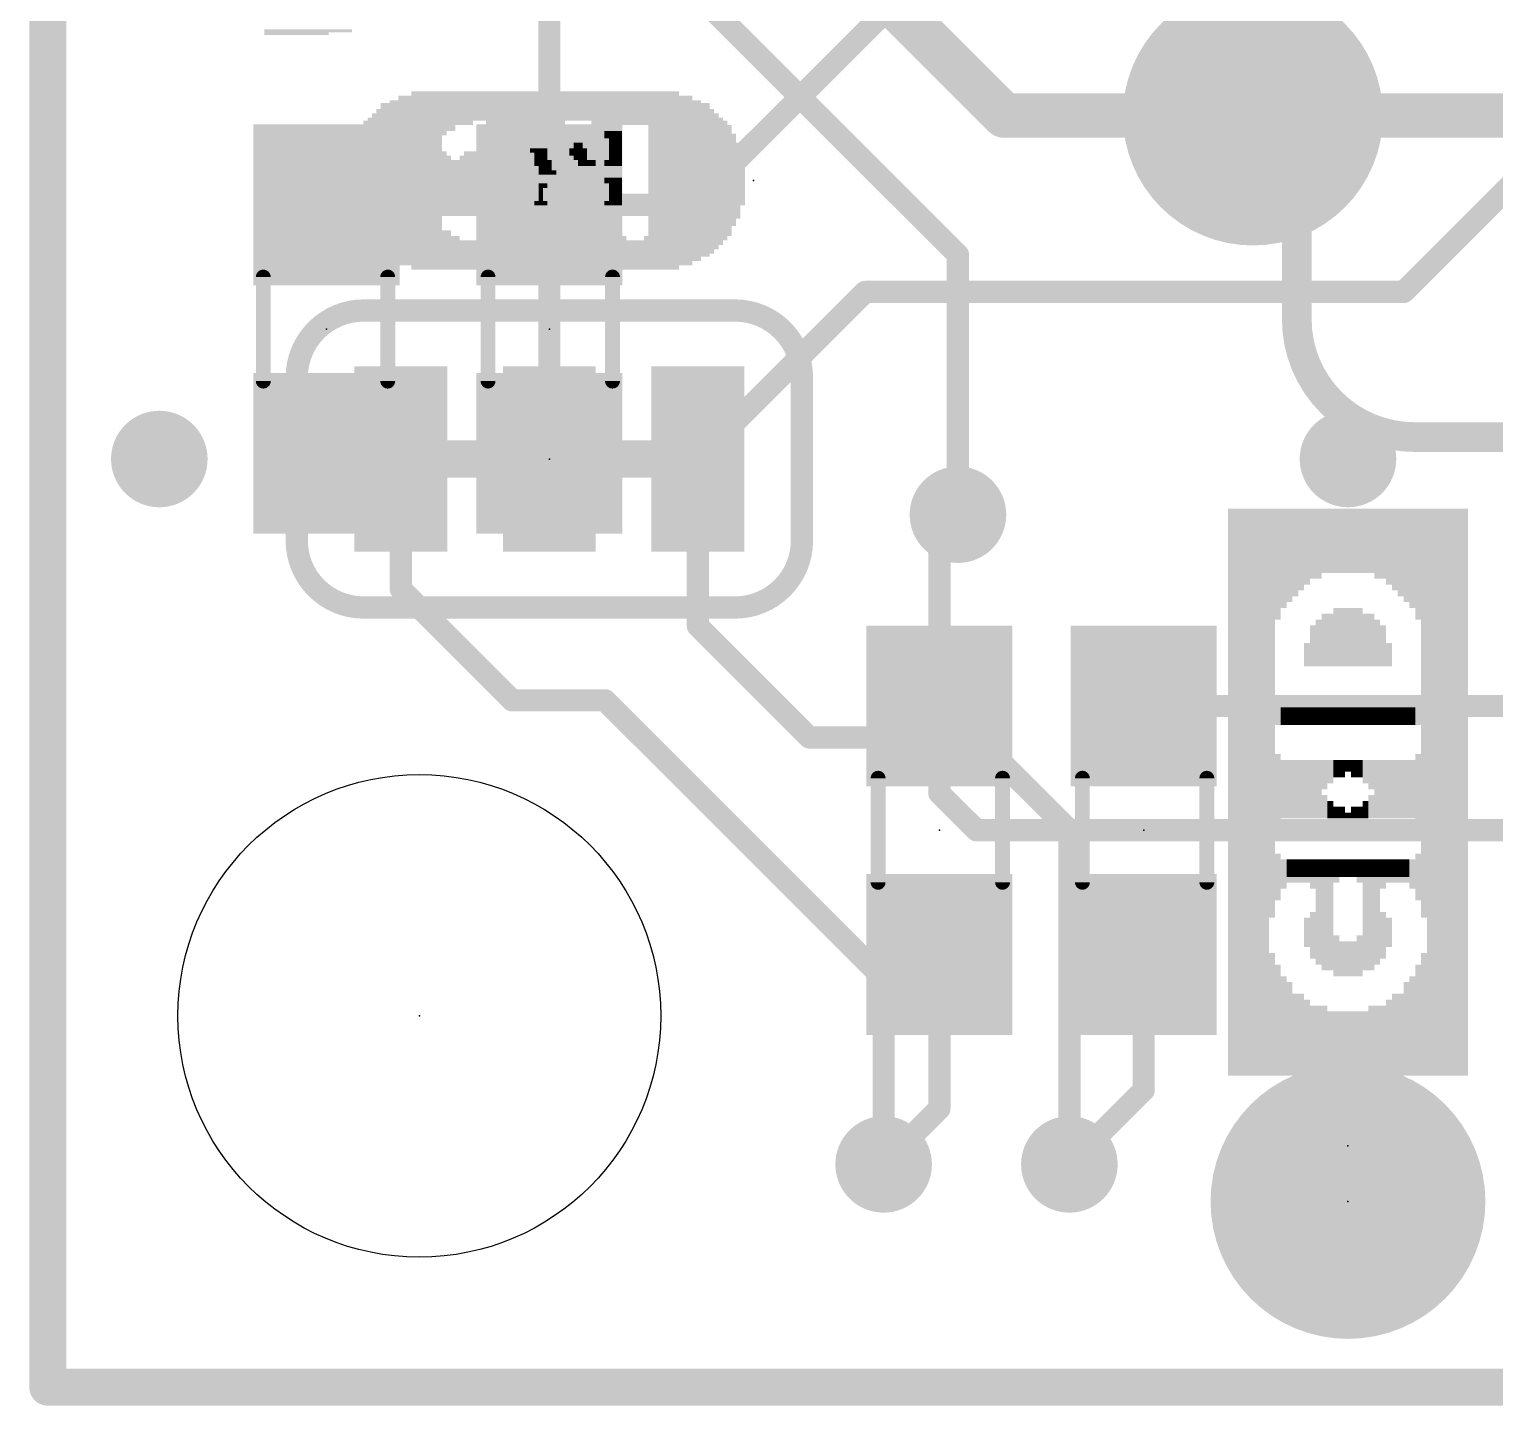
# Model space of a CAD drawing. Extents: x -41 to 66, y -18 to 26.
# Drawn here: x -0.13 to 9.89, y -0.13 to 9.29 of the extents above; entities that cross this region are included whole.
import ezdxf

# ---------------------------------------------------------------- set-up
doc = ezdxf.new("R2010")
doc.units = 0
for name, color, linetype in [('1', 12, 'CONTINUOUS'), ('16', 132, 'CONTINUOUS'), ('17', 110, 'CONTINUOUS'), ('18', 110, 'CONTINUOUS'), ('20', 31, 'CONTINUOUS'), ('21', 41, 'CONTINUOUS'), ('22', 40, 'CONTINUOUS'), ('23', 53, 'CONTINUOUS'), ('24', 53, 'CONTINUOUS'), ('51', 53, 'CONTINUOUS')]:
    doc.layers.add(name, color=color, linetype=linetype)

# ---------------------------------------------------------------- blocks, each defined once
blk = doc.blocks.new('RECT')
blk.add_solid([(-0.5, -0.5), (0.5, -0.5), (-0.5, 0.5), (0.5, 0.5)])
blk = doc.blocks.new('ROUNDP')
at = {"const_width": 0.5}
blk.add_lwpolyline([(0, -0.25, 1), (0, 0.25, 1), (0, -0.25)], format="xyb", dxfattribs=at)
blk = doc.blocks.new('ROUNDV')
at = {"const_width": 0.5}
blk.add_lwpolyline([(0, -0.25, 1), (0, 0.25, 1), (0, -0.25)], format="xyb", dxfattribs=at)

msp = doc.modelspace()

# ---------------------------------------------------------------- linework, layer by layer
at = {"layer": '1'}
for points, const_width in [([(0, 0), (0, 25.4)], 0.254), ([(4.406, 8.089), (7.017, 10.7)], 0.1524), ([(9.271, 7.493), (10.033, 8.255)], 0.1524), ([(3.429, 8.089), (1.905, 8.089)], 0.1524), ([(3.429, 8.089), (4.406, 8.089)], 0.1524), ([(4.484, 6.389), (5.588, 7.493)], 0.1524), ([(5.588, 7.493), (9.271, 7.493)], 0.1524), ([(3.429, 6.389), (4.484, 6.389)], 0.1524), ([(6.096, 5.842), (6.223, 5.969)], 0.1524), ([(6.096, 5.842), (6.096, 4.66)], 0.1524), ([(6.096, 4.064), (6.096, 4.66)], 0.1524), ([(7.493, 4.66), (11.43, 4.66)], 0.1524), ([(6.35, 3.81), (6.096, 4.064)], 0.1524), ([(13.335, 3.81), (6.35, 3.81)], 0.1524), ([(6.096, 2.96), (6.096, 1.905)], 0.1524), ([(7.493, 2.96), (7.493, 2.032)], 0.1524), ([(6.985, 1.524), (7.493, 2.032)], 0.1524), ([(5.715, 1.524), (6.096, 1.905)], 0.1524), ([(30.48, 0), (0, 0)], 0.254)]:
    msp.add_lwpolyline(points, dxfattribs=dict(at, const_width=const_width))
for points, const_width in [([(1.905, 8.1271, 1), (1.905, 8.0509)], 0.0762), ([(3.429, 8.1271, 1), (3.429, 8.0509)], 0.0762), ([(3.429, 8.0509, 1), (3.429, 8.1271)], 0.0762), ([(4.3791, 8.1159, 1), (4.4329, 8.0621)], 0.0762), ([(4.406, 8.0509, 1), (4.406, 8.1271)], 0.0762), ([(5.588, 7.5311, 1), (5.588, 7.4549)], 0.0762), ([(5.6149, 7.4661, 1), (5.5611, 7.5199)], 0.0762), ([(9.2441, 7.5199, 1), (9.2979, 7.4661)], 0.0762), ([(9.271, 7.4549, 1), (9.271, 7.5311)], 0.0762), ([(3.429, 6.4271, 1), (3.429, 6.3509)], 0.0762), ([(4.4571, 6.4159, 1), (4.5109, 6.3621)], 0.0762), ([(4.484, 6.3509, 1), (4.484, 6.4271)], 0.0762), ([(6.2499, 5.9421, 1), (6.1961, 5.9959)], 0.0762), ([(6.1341, 5.842, 1), (6.0579, 5.842)], 0.0762), ([(6.0691, 5.8689, 1), (6.1229, 5.8151)], 0.0762), ([(6.1341, 4.66, 1), (6.0579, 4.66)], 0.0762), ([(7.493, 4.6981, 1), (7.493, 4.6219)], 0.0762), ([(6.0579, 4.66, 1), (6.1341, 4.66)], 0.0762), ([(6.1229, 4.0909, 1), (6.0691, 4.0371)], 0.0762), ([(6.0579, 4.064, 1), (6.1341, 4.064)], 0.0762), ([(6.35, 3.8481, 1), (6.35, 3.7719)], 0.0762), ([(6.3231, 3.7831, 1), (6.3769, 3.8369)], 0.0762), ([(6.1341, 2.96, 1), (6.0579, 2.96)], 0.0762), ([(7.5311, 2.96, 1), (7.4549, 2.96)], 0.0762), ([(7.5199, 2.0051, 1), (7.4661, 2.0589)], 0.0762), ([(7.4549, 2.032, 1), (7.5311, 2.032)], 0.0762), ([(6.0579, 1.905, 1), (6.1341, 1.905)], 0.0762), ([(6.1229, 1.8781, 1), (6.0691, 1.9319)], 0.0762), ([(5.6881, 1.5509, 1), (5.7419, 1.4971)], 0.0762), ([(6.9581, 1.5509, 1), (7.0119, 1.4971)], 0.0762), ([(0, 0.0635, 1), (0, -0.0635)], 0.127), ([(-0.0635, 0, 1), (0.0635, 0)], 0.127)]:
    msp.add_lwpolyline(points, format="xyb", dxfattribs=dict(at, const_width=const_width))
at = {"layer": '16'}
for points, const_width in [([(0, 0), (0, 25.4)], 0.254), ([(6.54, 8.7), (2.54, 12.7)], 0.3048), ([(2.54, 11.43), (6.223, 7.747)], 0.1524), ([(3.429, 6.35), (3.429, 9.7507)], 0.1524), ([(8.24, 8.7), (6.54, 8.7)], 0.3048), ([(8.382, 8.7), (8.24, 8.7)], 0.3048), ([(8.24, 8.7), (11.366, 8.7)], 0.3048), ([(6.223, 5.969), (6.223, 7.747)], 0.1524), ([(2.413, 6.35), (2.413, 5.461)], 0.1524), ([(4.445, 6.35), (4.445, 5.207)], 0.1524), ([(2.413, 5.461), (3.175, 4.699)], 0.1524), ([(4.445, 5.207), (5.207, 4.445)], 0.1524), ([(3.175, 4.699), (3.81, 4.699)], 0.1524), ([(3.81, 4.699), (5.715, 2.794)], 0.1524), ([(5.207, 4.445), (6.35, 4.445)], 0.1524), ([(6.35, 4.445), (6.985, 3.81)], 0.1524), ([(6.985, 3.81), (6.985, 1.524)], 0.1524), ([(5.715, 2.794), (5.715, 1.524)], 0.1524), ([(30.48, 0), (0, 0)], 0.254)]:
    msp.add_lwpolyline(points, dxfattribs=dict(at, const_width=const_width))
for points, const_width in [([(6.54, 8.7762, 1), (6.54, 8.6238)], 0.1524), ([(6.4861, 8.6461, 1), (6.5939, 8.7539)], 0.1524), ([(8.24, 8.7762, 1), (8.24, 8.6238)], 0.1524), ([(8.24, 8.7762, 1), (8.24, 8.6238)], 0.1524), ([(8.24, 8.6238, 1), (8.24, 8.7762)], 0.1524), ([(8.382, 8.6238, 1), (8.382, 8.7762)], 0.1524), ([(6.2611, 7.747, 1), (6.1849, 7.747)], 0.0762), ([(6.1961, 7.7201, 1), (6.2499, 7.7739)], 0.0762), ([(2.4511, 6.35, 1), (2.3749, 6.35)], 0.0762), ([(4.4831, 6.35, 1), (4.4069, 6.35)], 0.0762), ([(3.3909, 6.35, 1), (3.4671, 6.35)], 0.0762), ([(6.1849, 5.969, 1), (6.2611, 5.969)], 0.0762), ([(2.4399, 5.4879, 1), (2.3861, 5.4341)], 0.0762), ([(2.3749, 5.461, 1), (2.4511, 5.461)], 0.0762), ([(4.4069, 5.207, 1), (4.4831, 5.207)], 0.0762), ([(4.4719, 5.2339, 1), (4.4181, 5.1801)], 0.0762), ([(3.175, 4.7371, 1), (3.175, 4.6609)], 0.0762), ([(3.1481, 4.6721, 1), (3.2019, 4.7259)], 0.0762), ([(3.8369, 4.7259, 1), (3.7831, 4.6721)], 0.0762), ([(3.81, 4.6609, 1), (3.81, 4.7371)], 0.0762), ([(5.207, 4.4831, 1), (5.207, 4.4069)], 0.0762), ([(5.1801, 4.4181, 1), (5.2339, 4.4719)], 0.0762), ([(6.3769, 4.4719, 1), (6.3231, 4.4181)], 0.0762), ([(6.35, 4.4069, 1), (6.35, 4.4831)], 0.0762), ([(7.0231, 3.81, 1), (6.9469, 3.81)], 0.0762), ([(6.9581, 3.7831, 1), (7.0119, 3.8369)], 0.0762), ([(5.7531, 2.794, 1), (5.6769, 2.794)], 0.0762), ([(5.6881, 2.7671, 1), (5.7419, 2.8209)], 0.0762), ([(5.6769, 1.524, 1), (5.7531, 1.524)], 0.0762), ([(6.9469, 1.524, 1), (7.0231, 1.524)], 0.0762), ([(0, 0.0635, 1), (0, -0.0635)], 0.127), ([(-0.0635, 0, 1), (0.0635, 0)], 0.127)]:
    msp.add_lwpolyline(points, format="xyb", dxfattribs=dict(at, const_width=const_width))
at = {"layer": '20', "const_width": 0.2032}
for points in [[(0, 0), (0, 25.4)], [(30.48, 0), (0, 0)]]:
    msp.add_lwpolyline(points, dxfattribs=at)
at = {"layer": '20', "const_width": 0.1016}
for points in [[(0, 0.0508, 1), (0, -0.0508)], [(-0.0508, 0, 1), (0.0508, 0)]]:
    msp.add_lwpolyline(points, format="xyb", dxfattribs=at)
at = {"layer": '20'}
msp.add_circle((2.54, 2.54), 1.651, dxfattribs=at)
at = {"layer": '22'}
for points, const_width in [([(8.54, 7.3062), (8.54, 8.8)], 0.2032), ([(4.699, 7.366), (2.159, 7.366)], 0.1524), ([(1.7018, 5.7912), (1.7018, 6.9088)], 0.1524), ([(5.1562, 5.7912), (5.1562, 6.9088)], 0.1524), ([(13.54, 6.5), (9.3462, 6.5)], 0.2032), ([(2.159, 5.334), (4.699, 5.334)], 0.1524)]:
    msp.add_lwpolyline(points, dxfattribs=dict(at, const_width=const_width))
for points, const_width in [([(8.5908, 8.8, 1), (8.4892, 8.8)], 0.1016), ([(2.159, 7.366, 0.4142), (1.7018, 6.9088)], 0.1524), ([(2.159, 7.4041, 1), (2.159, 7.3279)], 0.0762), ([(2.159, 7.3279, 1), (2.159, 7.4041)], 0.0762), ([(5.1562, 6.9088, 0.4142), (4.699, 7.366)], 0.1524), ([(4.699, 7.4041, 1), (4.699, 7.3279)], 0.0762), ([(4.699, 7.3279, 1), (4.699, 7.4041)], 0.0762), ([(8.54, 7.3062, 0.4142), (9.3462, 6.5)], 0.2032), ([(8.5908, 7.3062, 1), (8.4892, 7.3062)], 0.1016), ([(8.4892, 7.3062, 1), (8.5908, 7.3062)], 0.1016), ([(1.7399, 6.9088, 1), (1.6637, 6.9088)], 0.0762), ([(1.6637, 6.9088, 1), (1.7399, 6.9088)], 0.0762), ([(5.1943, 6.9088, 1), (5.1181, 6.9088)], 0.0762), ([(5.1181, 6.9088, 1), (5.1943, 6.9088)], 0.0762), ([(9.3462, 6.5508, 1), (9.3462, 6.4492)], 0.1016), ([(9.3462, 6.4492, 1), (9.3462, 6.5508)], 0.1016), ([(1.7018, 5.7912, 0.4142), (2.159, 5.334)], 0.1524), ([(1.7399, 5.7912, 1), (1.6637, 5.7912)], 0.0762), ([(1.6637, 5.7912, 1), (1.7399, 5.7912)], 0.0762), ([(4.699, 5.334, 0.4142), (5.1562, 5.7912)], 0.1524), ([(5.1943, 5.7912, 1), (5.1181, 5.7912)], 0.0762), ([(5.1181, 5.7912, 1), (5.1943, 5.7912)], 0.0762), ([(2.159, 5.3721, 1), (2.159, 5.2959)], 0.0762), ([(2.159, 5.2959, 1), (2.159, 5.3721)], 0.0762), ([(4.699, 5.3721, 1), (4.699, 5.2959)], 0.0762), ([(4.699, 5.2959, 1), (4.699, 5.3721)], 0.0762)]:
    msp.add_lwpolyline(points, format="xyb", dxfattribs=dict(at, const_width=const_width))
at = {"layer": '23'}
for p in [(1.905, 7.239), (3.429, 7.239), (6.096, 3.81), (7.493, 3.81), (2.54, 2.54), (8.89, 1.651), (8.89, 1.27)]:
    msp.add_point(p, dxfattribs=at)
at = {"layer": '24'}
for p in [(4.826, 8.255), (3.429, 6.35), (8.89, 1.651)]:
    msp.add_point(p, dxfattribs=at)
at = {"layer": '51', "const_width": 0.1016}
for points in [[(1.473, 6.883), (1.473, 7.595)], [(2.324, 6.883), (2.324, 7.595)], [(3.01, 7.595), (3.01, 6.883)], [(3.861, 7.595), (3.861, 6.883)], [(5.677, 4.166), (5.677, 3.454)], [(6.528, 4.166), (6.528, 3.454)], [(7.074, 4.166), (7.074, 3.454)], [(7.925, 4.166), (7.925, 3.454)]]:
    msp.add_lwpolyline(points, dxfattribs=at)
at = {"layer": '51', "const_width": 0.0508}
for points in [[(1.4984, 7.595, 1), (1.4476, 7.595)], [(2.3494, 7.595, 1), (2.2986, 7.595)], [(3.0354, 7.595, 1), (2.9846, 7.595)], [(3.8864, 7.595, 1), (3.8356, 7.595)], [(1.4476, 6.883, 1), (1.4984, 6.883)], [(2.2986, 6.883, 1), (2.3494, 6.883)], [(2.9846, 6.883, 1), (3.0354, 6.883)], [(3.8356, 6.883, 1), (3.8864, 6.883)], [(5.7024, 4.166, 1), (5.6516, 4.166)], [(6.5534, 4.166, 1), (6.5026, 4.166)], [(7.0994, 4.166, 1), (7.0486, 4.166)], [(7.9504, 4.166, 1), (7.8996, 4.166)], [(5.6516, 3.454, 1), (5.7024, 3.454)], [(6.5026, 3.454, 1), (6.5534, 3.454)], [(7.0486, 3.454, 1), (7.0994, 3.454)], [(7.8996, 3.454, 1), (7.9504, 3.454)]]:
    msp.add_lwpolyline(points, format="xyb", dxfattribs=at)

# ---------------------------------------------------------------- block references
at = {"layer": '1', "xscale": 1.1}
for p, rotation in [((1.905, 8.089), 90), ((3.429, 8.089), 270), ((1.905, 6.389), 90), ((3.429, 6.389), 270), ((6.096, 4.66), 270), ((7.493, 4.66), 270), ((6.096, 2.96), 270), ((7.493, 2.96), 270)]:
    msp.add_blockref('RECT', p, dxfattribs=dict(at, rotation=rotation))
at = {"layer": '16', "rotation": 180}
for p, xscale, yscale in [((2.413, 6.35), 0.635, 1.27), ((3.429, 6.35), 0.635, 1.27), ((4.445, 6.35), 0.635, 1.27), ((2.921, 6.35), 0.4064, 0.254), ((3.937, 6.35), 0.4064, 0.254)]:
    msp.add_blockref('RECT', p, dxfattribs=dict(at, xscale=xscale, yscale=yscale))
at = {"layer": '17'}
for p, xscale, yscale, rotation in [((8.24, 8.7), 1.778, 1.778, 270), ((8.24, 8.7), 1.778, 1.778, 270), ((8.89, 1.27), 1.8796, 1.8796, 90), ((8.89, 1.27), 1.8796, 1.8796, 90)]:
    msp.add_blockref('ROUNDP', p, dxfattribs=dict(at, xscale=xscale, yscale=yscale, rotation=rotation))
at = {"layer": '18', "xscale": 0.6604, "yscale": 0.6604}
for p in [(0.762, 6.35), (0.762, 6.35), (8.89, 6.35), (8.89, 6.35), (6.223, 5.969), (6.223, 5.969), (5.715, 1.524), (5.715, 1.524), (6.985, 1.524), (6.985, 1.524)]:
    msp.add_blockref('ROUNDV', p, dxfattribs=at)
at = {"layer": '21', "yscale": 0.04, "rotation": 90}
for p, xscale in [((8.09, 4.071), 3.88), ((8.13, 4.071), 3.88), ((8.17, 4.071), 3.88), ((8.21, 4.071), 3.88), ((8.25, 4.071), 3.88), ((8.29, 4.071), 3.88), ((8.33, 4.071), 3.88), ((8.37, 4.611), 2.8), ((8.41, 5.631), 0.76), ((8.45, 5.671), 0.68), ((8.49, 5.691), 0.64), ((8.53, 5.711), 0.6), ((8.57, 5.731), 0.56), ((8.61, 5.751), 0.52), ((8.65, 5.771), 0.48), ((8.69, 5.771), 0.48), ((8.73, 5.791), 0.44), ((8.77, 5.791), 0.44), ((8.81, 5.791), 0.44), ((8.85, 5.791), 0.44), ((8.89, 5.791), 0.44), ((8.93, 5.791), 0.44), ((8.97, 5.791), 0.44), ((9.01, 5.791), 0.44), ((9.05, 5.791), 0.44), ((9.09, 5.771), 0.48), ((9.13, 5.771), 0.48), ((9.17, 5.751), 0.52), ((9.21, 5.751), 0.52), ((9.25, 5.731), 0.56), ((9.29, 5.711), 0.6), ((9.33, 5.691), 0.64), ((9.37, 5.651), 0.72), ((9.41, 5.591), 0.84), ((9.45, 4.071), 3.88), ((9.49, 4.071), 3.88), ((9.53, 4.071), 3.88), ((9.57, 4.071), 3.88), ((9.61, 4.071), 3.88), ((9.65, 4.071), 3.88), ((9.69, 4.071), 3.88), ((8.81, 5.131), 0.4), ((8.85, 5.131), 0.4), ((8.89, 5.131), 0.4), ((8.93, 5.131), 0.4), ((8.97, 5.131), 0.4), ((8.69, 5.071), 0.28), ((8.73, 5.091), 0.32), ((8.77, 5.111), 0.36), ((9.01, 5.111), 0.36), ((9.05, 5.111), 0.36), ((9.09, 5.091), 0.32), ((9.13, 5.071), 0.28), ((8.65, 5.051), 0.24), ((9.17, 5.011), 0.16), ((8.41, 4.611), 0.16), ((8.45, 4.591), 0.12), ((8.49, 4.591), 0.12), ((8.53, 4.591), 0.12), ((8.57, 4.591), 0.12), ((8.61, 4.591), 0.12), ((8.65, 4.591), 0.12), ((8.69, 4.591), 0.12), ((8.73, 4.591), 0.12), ((8.77, 4.591), 0.12), ((8.81, 4.591), 0.12), ((8.85, 4.591), 0.12), ((8.89, 4.591), 0.12), ((8.93, 4.591), 0.12), ((8.97, 4.591), 0.12), ((9.01, 4.591), 0.12), ((9.05, 4.591), 0.12), ((9.09, 4.591), 0.12), ((9.13, 4.591), 0.12), ((9.17, 4.591), 0.12), ((9.21, 4.591), 0.12), ((9.25, 4.591), 0.12), ((9.29, 4.591), 0.12), ((9.33, 4.591), 0.12), ((9.37, 4.611), 0.16), ((9.41, 4.591), 0.2), ((8.41, 4.091), 0.48), ((9.41, 4.091), 0.48), ((8.45, 4.091), 0.4), ((8.49, 4.111), 0.36), ((8.53, 4.111), 0.36), ((8.57, 4.131), 0.32), ((8.61, 4.151), 0.28), ((8.65, 4.171), 0.24), ((8.69, 4.171), 0.24), ((8.73, 4.191), 0.2), ((8.77, 4.211), 0.16), ((8.81, 4.231), 0.12), ((8.85, 4.231), 0.12), ((8.89, 4.251), 0.08), ((8.93, 4.271), 0.04), ((9.25, 4.051), 0.32), ((9.29, 4.051), 0.32), ((9.33, 4.071), 0.36), ((9.37, 4.071), 0.44), ((9.17, 4.011), 0.24), ((9.21, 4.031), 0.28), ((9.01, 3.951), 0.12), ((9.05, 3.971), 0.16), ((9.09, 3.991), 0.2), ((9.13, 3.991), 0.2), ((8.89, 3.911), 0.04), ((8.93, 3.931), 0.08), ((8.97, 3.931), 0.08), ((8.41, 3.491), 0.32), ((8.45, 3.511), 0.2), ((8.49, 3.531), 0.16), ((8.53, 3.531), 0.16), ((8.57, 3.531), 0.16), ((8.61, 3.531), 0.16), ((8.65, 3.511), 0.2), ((8.69, 3.251), 0.72), ((8.73, 3.231), 0.76), ((8.77, 3.231), 0.76), ((8.81, 3.531), 0.16), ((8.85, 3.551), 0.12), ((8.89, 3.551), 0.12), ((8.93, 3.551), 0.12), ((8.97, 3.551), 0.12), ((9.01, 3.551), 0.12), ((9.05, 3.551), 0.12), ((9.09, 3.551), 0.12), ((9.13, 3.551), 0.12), ((9.17, 3.551), 0.12), ((9.21, 3.551), 0.12), ((9.25, 3.551), 0.12), ((9.29, 3.551), 0.12), ((9.33, 3.531), 0.16), ((9.37, 3.531), 0.24), ((9.41, 3.491), 0.32), ((8.65, 3.111), 0.28), ((9.01, 3.051), 0.4), ((9.05, 3.051), 0.4), ((9.09, 3.071), 0.36), ((9.13, 3.091), 0.32), ((9.17, 3.111), 0.2), ((8.81, 2.951), 0.28), ((8.85, 2.931), 0.24), ((8.89, 2.931), 0.24), ((8.93, 2.931), 0.24), ((8.97, 2.931), 0.24), ((8.37, 2.551), 0.84), ((9.41, 2.531), 0.8), ((8.41, 2.511), 0.76), ((8.45, 2.471), 0.68), ((9.37, 2.491), 0.72), ((8.49, 2.451), 0.64), ((9.29, 2.431), 0.6), ((9.33, 2.451), 0.64), ((8.53, 2.411), 0.56), ((8.57, 2.411), 0.56), ((8.61, 2.391), 0.52), ((8.65, 2.371), 0.48), ((8.69, 2.371), 0.48), ((8.73, 2.371), 0.48), ((9.05, 2.371), 0.48), ((9.09, 2.371), 0.48), ((9.13, 2.371), 0.48), ((9.17, 2.391), 0.52), ((9.21, 2.391), 0.52), ((9.25, 2.411), 0.56), ((8.77, 2.351), 0.44), ((8.81, 2.351), 0.44), ((8.85, 2.351), 0.44), ((8.89, 2.351), 0.44), ((8.93, 2.351), 0.44), ((8.97, 2.351), 0.44), ((9.01, 2.351), 0.44)]:
    msp.add_blockref('RECT', p, dxfattribs=dict(at, xscale=xscale))
at = {"layer": '22'}
for p, xscale, yscale, rotation in [((1.78, 9.28), 0.6, 0.02, 180), ((1.7, 9.26), 0.44, 0.02, 180), ((3.401, 8.82), 2.01, 0.03, 180), ((3.401, 8.85), 1.83, 0.03, 180), ((3.401, 8.73), 2.31, 0.03, 180), ((3.401, 8.765), 2.25, 0.04, 180), ((3.401, 8.795), 2.13, 0.02, 180), ((2.456, 8.615), 0.66, 0.04, 180), ((2.531, 8.65), 0.75, 0.03, 180), ((3.401, 8.675), 2.43, 0.02, 180), ((3.401, 8.7), 2.37, 0.03, 180), ((3.266, 8.65), 0.54, 0.03, 180), ((3.311, 8.615), 0.39, 0.04, 180), ((4.181, 8.65), 0.93, 0.03, 180), ((3.851, 8.615), 0.15, 0.04, 180), ((4.391, 8.615), 0.57, 0.04, 180), ((2.396, 8.56), 0.6, 0.03, 180), ((2.396, 8.53), 0.6, 0.03, 180), ((2.426, 8.58), 0.6, 0.03, 180), ((3.326, 8.58), 0.3, 0.03, 180), ((3.326, 8.56), 0.24, 0.03, 180), ((3.341, 8.53), 0.21, 0.03, 180), ((3.866, 8.58), 0.12, 0.03, 180), ((3.866, 8.56), 0.12, 0.03, 180), ((3.881, 8.53), 0.09, 0.03, 180), ((4.391, 8.58), 0.57, 0.03, 180), ((4.406, 8.56), 0.6, 0.03, 180), ((4.406, 8.53), 0.6, 0.03, 180), ((2.396, 8.41), 0.72, 0.03, 180), ((2.381, 8.495), 0.63, 0.04, 180), ((2.381, 8.46), 0.63, 0.03, 180), ((2.396, 8.44), 0.66, 0.03, 180), ((2.951, 8.41), 0.27, 0.03, 180), ((2.951, 8.44), 0.21, 0.03, 180), ((3.341, 8.495), 0.15, 0.04, 180), ((3.356, 8.46), 0.12, 0.03, 180), ((3.371, 8.44), 0.09, 0.03, 180), ((3.371, 8.41), 0.09, 0.03, 180), ((3.626, 8.46), 0.12, 0.03, 180), ((3.626, 8.44), 0.12, 0.03, 180), ((3.626, 8.495), 0.06, 0.04, 180), ((3.641, 8.41), 0.09, 0.03, 180), ((3.881, 8.495), 0.09, 0.04, 180), ((3.881, 8.46), 0.09, 0.03, 180), ((3.881, 8.44), 0.09, 0.03, 180), ((3.881, 8.41), 0.09, 0.03, 180), ((4.421, 8.495), 0.63, 0.04, 180), ((4.421, 8.46), 0.63, 0.03, 180), ((4.421, 8.44), 0.63, 0.03, 180), ((4.436, 8.41), 0.66, 0.03, 180), ((2.576, 8.375), 1.08, 0.04, 180), ((2.591, 8.34), 1.11, 0.03, 180), ((2.591, 8.31), 1.11, 0.03, 180), ((3.386, 8.375), 0.12, 0.04, 180), ((3.401, 8.34), 0.09, 0.03, 180), ((3.416, 8.31), 0.12, 0.03, 180), ((3.686, 8.375), 0.12, 0.04, 180), ((3.791, 8.34), 0.27, 0.03, 180), ((3.821, 8.31), 0.21, 0.03, 180), ((3.866, 8.375), 0.12, 0.04, 180), ((4.436, 8.375), 0.66, 0.04, 180), ((4.436, 8.34), 0.66, 0.03, 180), ((4.436, 8.31), 0.66, 0.03, 180), ((2.606, 8.29), 1.14, 0.03, 180), ((2.606, 8.255), 1.14, 0.04, 180), ((2.606, 8.22), 1.14, 0.03, 180), ((3.431, 8.29), 0.15, 0.03, 180), ((3.446, 8.255), 0.18, 0.04, 180), ((3.386, 8.22), 0.06, 0.03, 180), ((3.851, 8.29), 0.15, 0.03, 180), ((3.866, 8.255), 0.12, 0.04, 180), ((3.881, 8.22), 0.09, 0.03, 180), ((4.436, 8.29), 0.66, 0.03, 180), ((4.436, 8.255), 0.66, 0.04, 180), ((4.436, 8.22), 0.66, 0.03, 180), ((2.606, 8.2), 1.14, 0.03, 180), ((2.591, 8.17), 1.11, 0.03, 180), ((2.591, 8.135), 1.11, 0.04, 180), ((3.371, 8.2), 0.03, 0.03, 180), ((3.371, 8.17), 0.03, 0.03, 180), ((3.371, 8.135), 0.03, 0.04, 180), ((3.881, 8.2), 0.09, 0.03, 180), ((3.881, 8.17), 0.09, 0.03, 180), ((3.881, 8.135), 0.09, 0.04, 180), ((4.436, 8.2), 0.66, 0.03, 180), ((4.436, 8.17), 0.66, 0.03, 180), ((4.436, 8.135), 0.66, 0.04, 180), ((2.576, 8.1), 1.08, 0.03, 180), ((2.411, 8.07), 0.69, 0.03, 180), ((2.396, 8.05), 0.66, 0.03, 180), ((2.381, 8.015), 0.63, 0.04, 180), ((2.951, 8.07), 0.27, 0.03, 180), ((2.951, 8.05), 0.15, 0.03, 180), ((3.611, 8.05), 0.63, 0.03, 180), ((3.611, 8.015), 0.63, 0.04, 180), ((3.371, 8.1), 0.09, 0.03, 180), ((3.626, 8.07), 0.6, 0.03, 180), ((3.866, 8.1), 0.12, 0.03, 180), ((4.436, 8.1), 0.66, 0.03, 180), ((4.421, 8.07), 0.63, 0.03, 180), ((4.421, 8.05), 0.63, 0.03, 180), ((4.421, 8.015), 0.63, 0.04, 180), ((2.396, 7.98), 0.6, 0.03, 180), ((2.396, 7.96), 0.6, 0.03, 180), ((2.411, 7.93), 0.57, 0.03, 180), ((3.566, 7.93), 0.72, 0.03, 180), ((3.581, 7.96), 0.69, 0.03, 180), ((3.596, 7.98), 0.66, 0.03, 180), ((4.406, 7.98), 0.6, 0.03, 180), ((4.406, 7.96), 0.6, 0.03, 180), ((4.391, 7.93), 0.57, 0.03, 180), ((2.441, 7.895), 0.63, 0.04, 180), ((2.486, 7.86), 0.66, 0.03, 180), ((3.401, 7.83), 2.43, 0.03, 180), ((3.521, 7.86), 0.87, 0.03, 180), ((3.536, 7.895), 0.78, 0.04, 180), ((4.361, 7.86), 0.57, 0.03, 180), ((4.391, 7.895), 0.57, 0.04, 180), ((3.401, 7.8), 2.37, 0.03, 180), ((3.401, 7.77), 2.31, 0.03, 180), ((3.401, 7.75), 2.25, 0.03, 180), ((3.401, 7.72), 2.13, 0.03, 180), ((3.401, 7.69), 2.01, 0.03, 180), ((3.401, 7.66), 1.83, 0.03, 180), ((8.09, 4.071), 3.88, 0.04, 90), ((8.13, 4.071), 3.88, 0.04, 90), ((8.17, 4.071), 3.88, 0.04, 90), ((8.21, 4.071), 3.88, 0.04, 90), ((8.25, 4.071), 3.88, 0.04, 90), ((8.29, 4.071), 3.88, 0.04, 90), ((8.33, 4.071), 3.88, 0.04, 90), ((8.37, 5.591), 0.84, 0.04, 90), ((8.41, 5.651), 0.72, 0.04, 90), ((8.45, 5.691), 0.64, 0.04, 90), ((8.49, 5.711), 0.6, 0.04, 90), ((8.53, 5.731), 0.56, 0.04, 90), ((8.57, 5.751), 0.52, 0.04, 90), ((8.61, 5.751), 0.52, 0.04, 90), ((8.65, 5.771), 0.48, 0.04, 90), ((8.69, 5.771), 0.48, 0.04, 90), ((8.73, 5.791), 0.44, 0.04, 90), ((8.77, 5.791), 0.44, 0.04, 90), ((8.81, 5.791), 0.44, 0.04, 90), ((8.85, 5.791), 0.44, 0.04, 90), ((8.89, 5.791), 0.44, 0.04, 90), ((8.93, 5.791), 0.44, 0.04, 90), ((8.97, 5.791), 0.44, 0.04, 90), ((9.01, 5.791), 0.44, 0.04, 90), ((9.05, 5.791), 0.44, 0.04, 90), ((9.09, 5.771), 0.48, 0.04, 90), ((9.13, 5.771), 0.48, 0.04, 90), ((9.17, 5.751), 0.52, 0.04, 90), ((9.21, 5.731), 0.56, 0.04, 90), ((9.25, 5.711), 0.6, 0.04, 90), ((9.29, 5.691), 0.64, 0.04, 90), ((9.33, 5.671), 0.68, 0.04, 90), ((9.37, 5.631), 0.76, 0.04, 90), ((9.41, 4.611), 2.8, 0.04, 90), ((9.45, 4.071), 3.88, 0.04, 90), ((9.49, 4.071), 3.88, 0.04, 90), ((9.53, 4.071), 3.88, 0.04, 90), ((9.57, 4.071), 3.88, 0.04, 90), ((9.61, 4.071), 3.88, 0.04, 90), ((9.65, 4.071), 3.88, 0.04, 90), ((9.69, 4.071), 3.88, 0.04, 90), ((8.81, 5.131), 0.4, 0.04, 90), ((8.85, 5.131), 0.4, 0.04, 90), ((8.89, 5.131), 0.4, 0.04, 90), ((8.93, 5.131), 0.4, 0.04, 90), ((8.97, 5.131), 0.4, 0.04, 90), ((8.65, 5.071), 0.28, 0.04, 90), ((8.69, 5.091), 0.32, 0.04, 90), ((8.73, 5.111), 0.36, 0.04, 90), ((8.77, 5.111), 0.36, 0.04, 90), ((9.01, 5.111), 0.36, 0.04, 90), ((9.05, 5.091), 0.32, 0.04, 90), ((9.09, 5.071), 0.28, 0.04, 90), ((9.13, 5.051), 0.24, 0.04, 90), ((8.61, 5.011), 0.16, 0.04, 90), ((8.37, 4.591), 0.2, 0.04, 90), ((8.41, 4.611), 0.16, 0.04, 90), ((8.45, 4.591), 0.12, 0.04, 90), ((8.49, 4.591), 0.12, 0.04, 90), ((8.53, 4.591), 0.12, 0.04, 90), ((8.57, 4.591), 0.12, 0.04, 90), ((8.61, 4.591), 0.12, 0.04, 90), ((8.65, 4.591), 0.12, 0.04, 90), ((8.69, 4.591), 0.12, 0.04, 90), ((8.73, 4.591), 0.12, 0.04, 90), ((8.77, 4.591), 0.12, 0.04, 90), ((8.81, 4.591), 0.12, 0.04, 90), ((8.85, 4.591), 0.12, 0.04, 90), ((8.89, 4.591), 0.12, 0.04, 90), ((8.93, 4.591), 0.12, 0.04, 90), ((8.97, 4.591), 0.12, 0.04, 90), ((9.01, 4.591), 0.12, 0.04, 90), ((9.05, 4.591), 0.12, 0.04, 90), ((9.09, 4.591), 0.12, 0.04, 90), ((9.13, 4.591), 0.12, 0.04, 90), ((9.17, 4.591), 0.12, 0.04, 90), ((9.21, 4.591), 0.12, 0.04, 90), ((9.25, 4.591), 0.12, 0.04, 90), ((9.29, 4.591), 0.12, 0.04, 90), ((9.33, 4.591), 0.12, 0.04, 90), ((9.37, 4.611), 0.16, 0.04, 90), ((8.37, 4.091), 0.48, 0.04, 90), ((9.37, 4.091), 0.48, 0.04, 90), ((8.41, 4.071), 0.44, 0.04, 90), ((8.45, 4.071), 0.36, 0.04, 90), ((8.49, 4.051), 0.32, 0.04, 90), ((8.53, 4.051), 0.32, 0.04, 90), ((8.85, 4.271), 0.04, 0.04, 90), ((8.89, 4.251), 0.08, 0.04, 90), ((8.93, 4.231), 0.12, 0.04, 90), ((8.97, 4.231), 0.12, 0.04, 90), ((9.01, 4.211), 0.16, 0.04, 90), ((9.05, 4.191), 0.2, 0.04, 90), ((9.09, 4.171), 0.24, 0.04, 90), ((9.13, 4.171), 0.24, 0.04, 90), ((9.17, 4.151), 0.28, 0.04, 90), ((9.21, 4.131), 0.32, 0.04, 90), ((9.25, 4.111), 0.36, 0.04, 90), ((9.29, 4.111), 0.36, 0.04, 90), ((9.33, 4.091), 0.4, 0.04, 90), ((8.57, 4.031), 0.28, 0.04, 90), ((8.61, 4.011), 0.24, 0.04, 90), ((8.65, 3.991), 0.2, 0.04, 90), ((8.69, 3.991), 0.2, 0.04, 90), ((8.73, 3.971), 0.16, 0.04, 90), ((8.77, 3.951), 0.12, 0.04, 90), ((8.81, 3.931), 0.08, 0.04, 90), ((8.85, 3.931), 0.08, 0.04, 90), ((8.89, 3.911), 0.04, 0.04, 90), ((8.37, 3.491), 0.32, 0.04, 90), ((8.41, 3.531), 0.24, 0.04, 90), ((8.45, 3.531), 0.16, 0.04, 90), ((8.49, 3.551), 0.12, 0.04, 90), ((8.53, 3.551), 0.12, 0.04, 90), ((8.57, 3.551), 0.12, 0.04, 90), ((8.61, 3.551), 0.12, 0.04, 90), ((8.65, 3.551), 0.12, 0.04, 90), ((8.69, 3.551), 0.12, 0.04, 90), ((8.73, 3.551), 0.12, 0.04, 90), ((8.77, 3.551), 0.12, 0.04, 90), ((8.81, 3.551), 0.12, 0.04, 90), ((8.85, 3.551), 0.12, 0.04, 90), ((8.89, 3.551), 0.12, 0.04, 90), ((8.93, 3.551), 0.12, 0.04, 90), ((8.97, 3.531), 0.16, 0.04, 90), ((9.01, 3.231), 0.76, 0.04, 90), ((9.05, 3.231), 0.76, 0.04, 90), ((9.09, 3.251), 0.72, 0.04, 90), ((9.13, 3.511), 0.2, 0.04, 90), ((9.17, 3.531), 0.16, 0.04, 90), ((9.21, 3.531), 0.16, 0.04, 90), ((9.25, 3.531), 0.16, 0.04, 90), ((9.29, 3.531), 0.16, 0.04, 90), ((9.33, 3.511), 0.2, 0.04, 90), ((9.37, 3.491), 0.32, 0.04, 90), ((8.61, 3.111), 0.2, 0.04, 90), ((8.65, 3.091), 0.32, 0.04, 90), ((8.69, 3.071), 0.36, 0.04, 90), ((8.73, 3.051), 0.4, 0.04, 90), ((8.77, 3.051), 0.4, 0.04, 90), ((9.13, 3.111), 0.28, 0.04, 90), ((8.81, 2.931), 0.24, 0.04, 90), ((8.85, 2.931), 0.24, 0.04, 90), ((8.89, 2.931), 0.24, 0.04, 90), ((8.93, 2.931), 0.24, 0.04, 90), ((8.97, 2.951), 0.28, 0.04, 90), ((8.37, 2.531), 0.8, 0.04, 90), ((9.41, 2.551), 0.84, 0.04, 90), ((8.41, 2.491), 0.72, 0.04, 90), ((9.33, 2.471), 0.68, 0.04, 90), ((9.37, 2.511), 0.76, 0.04, 90), ((8.45, 2.451), 0.64, 0.04, 90), ((8.49, 2.431), 0.6, 0.04, 90), ((9.29, 2.451), 0.64, 0.04, 90), ((8.53, 2.411), 0.56, 0.04, 90), ((8.57, 2.391), 0.52, 0.04, 90), ((8.61, 2.391), 0.52, 0.04, 90), ((8.65, 2.371), 0.48, 0.04, 90), ((8.69, 2.371), 0.48, 0.04, 90), ((8.73, 2.371), 0.48, 0.04, 90), ((9.05, 2.371), 0.48, 0.04, 90), ((9.09, 2.371), 0.48, 0.04, 90), ((9.13, 2.371), 0.48, 0.04, 90), ((9.17, 2.391), 0.52, 0.04, 90), ((9.21, 2.411), 0.56, 0.04, 90), ((9.25, 2.411), 0.56, 0.04, 90), ((8.77, 2.351), 0.44, 0.04, 90), ((8.81, 2.351), 0.44, 0.04, 90), ((8.85, 2.351), 0.44, 0.04, 90), ((8.89, 2.351), 0.44, 0.04, 90), ((8.93, 2.351), 0.44, 0.04, 90), ((8.97, 2.351), 0.44, 0.04, 90), ((9.01, 2.351), 0.44, 0.04, 90)]:
    msp.add_blockref('RECT', p, dxfattribs=dict(at, xscale=xscale, yscale=yscale, rotation=rotation))
at = {"layer": '51', "xscale": 0.5001, "yscale": 0.95}
for p, rotation in [((1.8999, 7.8193), 90), ((3.4341, 7.8272), 270), ((1.8999, 6.6509), 90), ((3.4341, 6.6588), 270), ((6.1011, 4.3982), 270), ((7.4981, 4.3982), 270), ((6.1011, 3.2298), 270), ((7.4981, 3.2298), 270)]:
    msp.add_blockref('RECT', p, dxfattribs=dict(at, rotation=rotation))
at = {"layer": '51', "xscale": 0.508, "yscale": 0.508}
msp.add_blockref('RECT', (8.89, 1.27), dxfattribs=at)

doc.saveas('drawing.dxf')
